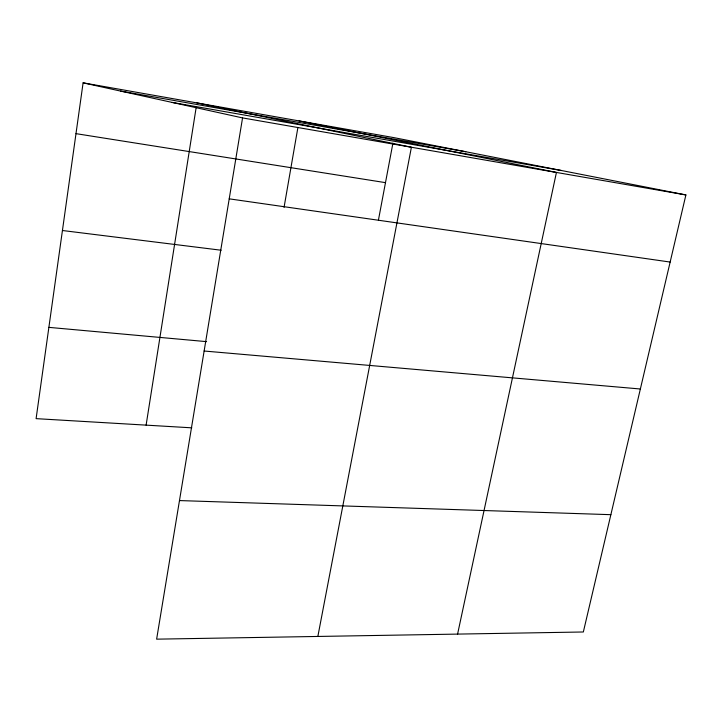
<?xml version="1.0" encoding="UTF-8"?>
<svg xmlns="http://www.w3.org/2000/svg" width="722" height="722" viewBox="0 0 722 722"><rect width="100%" height="100%" fill="white"/><g stroke="black" fill="none" stroke-linecap="round" stroke-linejoin="round"><path stroke-width="1.08" d="M83.102 82.84L242.556 117.912L156.629 639.16L583.34 631.985L685.9 194.94L393.959 137.64L83.102 82.84L36.1 418.643L191.781 427.83M146.106 425.141L196.185 107.325M284.053 207.367L297.915 127.433M378.427 220.129L392.93 143.127M317.851 636.452L411.405 147.243L196.88 102.894M457.586 634.096L556.436 172.441L299.052 120.908M179.48 500.572L610.866 514.678M204.127 351.018L640.36 388.996M48.879 327.364L206.591 341.641M62.435 230.508L221.131 250.227M229.217 198.839L670.151 262.059M75.99 133.651L385.485 182.648M242.556 117.912L685.9 194.94M172.071 102.407L561.4 170.5M120.484 91.062L465.78 151.737"/></g></svg>
